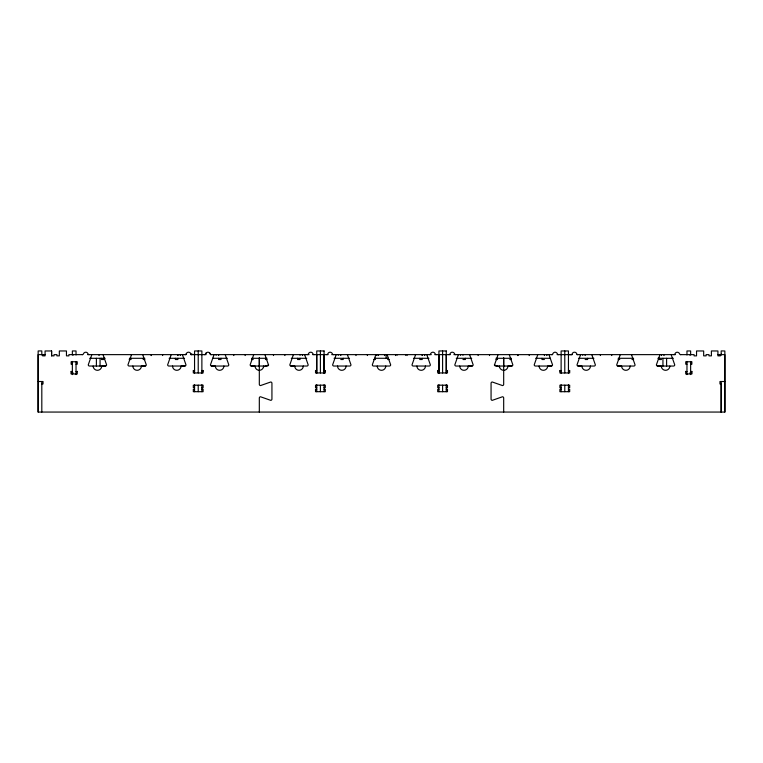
<?xml version="1.0" encoding="UTF-8"?>
<svg xmlns="http://www.w3.org/2000/svg" width="763" height="763" viewBox="0 0 763 763"><rect width="100%" height="100%" fill="white"/><g stroke="black" fill="none" stroke-linecap="round" stroke-linejoin="round"><path stroke-width="1.14" d="M717.926 354.642L724.85 354.633L724.85 412.058L38.15 412.058L38.15 354.633L45.074 354.642M177.855 355.548L177.855 354.633L177.855 355.243M218.58 355.548L218.58 354.633L218.58 355.243M259.315 366.631L259.315 357.904L259.315 384.361A1.221 1.221 0 0 0 260.536 385.563L270.712 382.005A1.221 1.221 0 0 1 271.933 383.226L271.933 399.106A1.221 1.221 0 0 1 270.712 400.337L260.536 396.77A1.221 1.221 0 0 0 259.315 397.99L259.315 412.058M316.74 372.954L316.74 354.633M324.075 372.954L324.075 354.633M422.225 355.548L422.225 354.633L422.225 355.243M438.925 372.954L438.925 354.633M446.26 372.954L446.26 354.633M503.685 412.058L503.685 397.99A1.221 1.221 0 0 0 502.464 396.77L492.288 400.337A1.221 1.221 0 0 1 491.067 399.106L491.067 383.226A1.221 1.221 0 0 1 492.288 382.005L502.464 385.563A1.221 1.221 0 0 0 503.685 384.361L503.685 357.904L503.685 366.641M721.188 381.51L721.188 412.058L721.188 383.951L719.967 383.951L719.967 381.51L724.85 381.51M721.188 354.833L721.188 350.923L724.85 350.99L724.85 412.058M186.038 354.156L186.563 353.174A2.442 2.442 0 0 1 190.483 353.174L190.998 354.156M205.438 354.137L205.953 353.174M263.588 366.784L268.681 365M568.445 354.633L571.392 354.576M105.599 366.011L101.708 366.03A4.273 4.273 0 0 1 97.435 370.313A4.273 4.273 0 0 1 93.153 366.03M145.285 366.011L141.403 366.03A4.273 4.273 0 0 1 137.121 370.313A4.273 4.273 0 0 1 132.848 366.03M184.98 366.011L181.089 366.03A4.273 4.273 0 0 1 176.816 370.313A4.273 4.273 0 0 1 172.533 366.03M472.163 366.011L468.272 366.03A4.273 4.273 0 0 1 463.999 370.313A4.273 4.273 0 0 1 459.717 366.03M511.849 366.03L507.967 366.049A4.273 4.273 0 0 1 503.685 370.313A4.273 4.273 0 0 1 499.412 366.03M551.544 366.03L547.653 366.049A4.273 4.273 0 0 1 543.38 370.313A4.273 4.273 0 0 1 539.107 366.03M82.547 354.633L68.899 354.633L68.899 355.863L66.457 355.854L66.457 350.961L59.333 350.961L59.333 355.863L56.882 355.854L56.882 354.633L54.03 354.642L54.03 355.863L51.588 355.863L51.607 350.961L45.074 350.961L45.074 355.854L42.633 355.854L42.633 354.633M87.64 354.633L186.077 354.633M190.655 354.633L206.134 354.633M210.359 354.633L309.11 354.633M312.677 354.633L328.128 354.633M331.695 354.633L431.305 354.633M434.757 354.633L450.323 354.633M453.89 354.633L552.641 354.633M557.057 354.633L572.345 354.633M576.923 354.633L675.36 354.633M680.453 354.633L694.101 354.642L694.101 355.863L696.543 355.863L696.543 350.961L703.667 350.98L703.667 355.863L706.118 355.863L706.118 354.633L708.97 354.642L708.97 355.863L711.412 355.863L711.393 350.961L717.926 350.98L717.926 355.854L720.367 355.854L720.367 354.633M73.277 354.976L72.361 354.976L72.361 350.961L76.033 350.961L76.033 354.976M689.723 354.976L690.639 354.976L690.639 350.961L686.967 350.961L686.967 354.976M89.681 358.295L105.141 358.295M129.386 358.295L144.856 358.295M169.1 358.295L184.551 358.295M212.667 358.295L227.336 358.295M251.58 358.295L267.04 358.295M291.285 358.295L306.736 358.295M334.07 358.295L349.53 358.295M374.738 358.295L388.338 358.295M413.479 358.295L428.93 358.295M456.264 358.295L471.715 358.295M495.96 358.295L511.42 358.295M535.664 358.295L550.333 358.295M578.449 358.295L593.9 358.295M618.144 358.295L633.614 358.295M657.859 358.295L673.319 358.295M129.185 359.516L131.017 359.516L131.017 358.295M144.865 359.516L143.234 359.516L143.234 358.295M251.571 359.516L253.202 359.516M265.419 359.516L267.05 359.516M340.775 359.516L343.216 359.516L343.216 358.295M373.555 359.516L375.386 359.516L375.386 358.295M387.614 359.516L389.235 359.516M462.96 359.516L465.401 359.516L465.401 358.295M495.95 359.516L497.581 359.516M509.798 359.516L511.429 359.516M544.42 359.516L541.978 359.516L541.978 358.295M585.145 359.516L587.596 359.516L587.596 358.295M618.135 359.516L619.766 359.516M631.983 359.516L633.614 359.516M661.511 359.516L659.07 359.516L659.07 358.295M72.361 364.199L71.14 364.199L71.14 361.757L77.254 361.757L77.254 364.199L76.033 364.199M686.967 364.199L685.746 364.199L685.746 361.757L691.86 361.757L691.86 364.199L690.639 364.199M194.555 370.532L193.325 370.513L193.325 372.973L203.101 372.954L203.101 370.513L201.88 370.513M561.12 370.532L559.899 370.513L559.899 372.973L569.675 372.954L569.675 370.513L568.445 370.513M193.325 370.923L194.555 370.923M201.88 370.923L203.101 370.923M315.52 370.923L316.74 370.923L316.74 373.26M325.296 370.923L324.075 370.923L324.075 373.26M437.704 370.923L438.925 370.923L438.925 373.26M447.48 370.923L446.26 370.923L446.26 373.26M559.899 370.923L561.12 370.923M568.445 370.923L569.675 370.923M71.14 371.533L72.361 371.533M76.033 371.533L77.254 371.533M685.746 371.533L686.967 371.533M690.639 371.533L691.86 371.533M71.14 372.973L73.181 372.973M689.819 372.973L691.86 372.973M38.15 381.51L43.033 381.51L43.033 383.951L41.812 383.951M194.555 387.623L193.325 387.623L193.325 385.181L203.101 385.191L203.101 387.633L201.88 387.633M316.74 387.623L315.52 387.623L315.52 385.181L325.296 385.181L325.296 387.623L324.075 387.623M438.925 387.623L437.704 387.623L437.704 385.181L447.48 385.181L447.48 387.623L446.26 387.623M561.12 387.633L559.899 387.633L559.899 385.191L569.675 385.181L569.675 387.623L568.445 387.623M194.555 389.254L193.325 389.254L193.325 391.696L203.101 391.696L203.101 389.254L201.88 389.254M316.74 389.254L315.52 389.254L315.52 391.696L325.296 391.696L325.296 389.254L324.075 389.254M438.925 389.254L437.704 389.254L437.704 391.696L447.48 391.696L447.48 389.254L446.26 389.254M561.12 389.254L559.899 389.254L559.899 391.696L569.675 391.696L569.675 389.254L568.445 389.254M657.401 366.011L661.292 366.03A4.273 4.273 0 0 0 665.565 370.313A4.273 4.273 0 0 0 669.847 366.03M617.715 366.011L621.597 366.03A4.273 4.273 0 0 0 625.879 370.313A4.273 4.273 0 0 0 630.152 366.03M578.02 366.011L581.911 366.03A4.273 4.273 0 0 0 586.184 370.313A4.273 4.273 0 0 0 590.467 366.03M290.837 366.011L294.728 366.03A4.273 4.273 0 0 0 299.001 370.313A4.273 4.273 0 0 0 303.283 366.03M251.151 366.03L255.033 366.049A4.273 4.273 0 0 0 259.315 370.313A4.273 4.273 0 0 0 263.588 366.03M211.456 366.03L215.347 366.049A4.273 4.273 0 0 0 219.62 370.313A4.273 4.273 0 0 0 223.893 366.03M194.555 354.633L190.998 354.137A1.221 1.221 0 0 0 191.971 354.633L191.265 354.423M494.319 365L499.412 366.784M209.873 353.174L210.388 354.137M721.188 354.137L721.188 354.976M691.86 371.343L691.86 373.975L685.746 373.975L685.746 371.343M690.639 361.452L690.639 374.585M686.967 361.452L686.967 374.585M666.604 358.295L666.604 366.135M663.963 354.633L663.963 355.548M662.942 358.295L662.942 366.135M661.511 354.633L661.511 355.548M611.707 354.633L611.754 355.548M600.357 354.633L600.357 355.548M585.145 354.633L585.145 355.548M582.703 354.633L582.703 355.243M568.445 373.26L568.445 350.961L561.12 350.961L561.12 373.26M568.445 384.714L568.445 391.696M564.782 350.961L564.782 372.954M564.782 385.181L564.782 391.696M561.12 384.714L561.12 391.696M546.861 354.633L546.861 355.548M544.42 354.633L544.42 355.548M529.207 354.633L529.207 355.548M517.867 354.633L517.867 355.548M517.81 354.633L517.81 355.548M489.512 354.633L489.512 355.548M478.172 354.633L478.124 355.548M462.96 354.633L462.96 355.243M460.518 354.633L460.518 355.243M446.26 384.714L446.26 391.696M442.597 350.961L442.597 372.954M442.597 385.181L442.597 391.696M438.925 384.714L438.925 391.696M424.676 354.633L424.676 355.548M422.225 358.295L422.225 359.516L419.784 359.516L419.784 358.295M407.022 354.633L407.022 355.548M405.62 354.633L405.62 355.243M397.065 354.633L397.065 355.243M395.673 354.633L395.625 355.548M386.107 354.633L386.107 358.295M384.533 354.633L384.533 355.548M378.467 354.633L378.467 355.548M376.893 354.633L376.893 355.548M367.327 354.633L367.375 355.548M355.987 354.633L355.987 355.548M340.775 354.633L340.775 355.548M338.324 354.633L338.324 355.243M324.075 384.714L324.075 391.696M320.403 350.961L320.403 372.954M320.403 385.181L320.403 391.696M316.74 384.714L316.74 391.696M302.482 354.633L302.482 355.548M300.04 354.633L300.04 355.243M300.04 358.295L300.04 359.516L297.599 359.516L297.599 358.295M284.828 354.633L284.876 355.548M273.488 354.633L273.488 355.548M245.19 354.633L245.133 355.548M233.793 354.633L233.793 355.548M221.022 358.295L221.022 359.516L218.58 359.516L218.58 358.295M216.139 354.633L216.139 355.243M201.88 373.26L201.88 350.961L194.555 350.961L194.555 373.26M201.88 384.714L201.88 391.696M198.218 350.961L198.218 372.954M198.218 385.181L198.218 391.696M194.555 384.714L194.555 391.696M180.297 354.633L180.297 355.548M177.855 358.295L177.855 359.516L175.404 359.516L175.404 358.295M162.643 354.633L162.643 355.548M103.93 358.295L103.93 359.516L101.489 359.516L101.489 358.295M100.058 358.295L100.058 366.135M99.037 354.633L99.037 355.548M96.396 358.295L96.396 366.135M77.254 371.343L77.254 373.975L71.14 373.975L71.14 371.343M76.033 361.452L76.033 374.585M72.361 361.452L72.361 374.585M51.588 350.98L51.588 355.863M41.812 354.976L41.812 350.923L38.15 350.961L38.15 412.058M41.812 381.51L41.812 412.058M448.835 354.633A1.221 1.221 0 0 0 449.989 353.813A2.442 2.442 0 0 1 454.595 353.813A1.221 1.221 0 0 0 455.749 354.633M498.02 354.633A1.221 1.221 0 0 1 497.962 354.976L494.529 364.809A1.221 1.221 0 0 0 495.75 366.03L511.63 366.049A1.221 1.221 0 0 0 512.85 364.828L509.407 354.976A1.221 1.221 0 0 1 509.36 354.633M469.665 354.633A1.221 1.221 0 0 0 469.722 354.976L473.165 364.809A1.221 1.221 0 0 1 471.944 366.03L456.055 366.03A1.221 1.221 0 0 1 454.834 364.809L458.277 354.976A1.221 1.221 0 0 0 458.325 354.633M314.165 354.633A1.221 1.221 0 0 1 313.011 353.813A2.442 2.442 0 0 0 308.405 353.813A1.221 1.221 0 0 1 307.251 354.633M264.98 354.633A1.221 1.221 0 0 0 265.038 354.976L268.471 364.809A1.221 1.221 0 0 1 267.25 366.03L251.37 366.03A1.221 1.221 0 0 1 250.15 364.828L253.593 354.976A1.221 1.221 0 0 0 253.64 354.633M293.335 354.633A1.221 1.221 0 0 1 293.278 354.976L289.835 364.809A1.221 1.221 0 0 0 291.056 366.03L306.945 366.03A1.221 1.221 0 0 0 308.166 364.809L304.723 354.976A1.221 1.221 0 0 1 304.675 354.633M429.435 354.633A1.221 1.221 0 0 0 430.59 353.813A2.442 2.442 0 0 1 435.196 353.813A1.221 1.221 0 0 0 436.35 354.633M426.86 354.633A1.221 1.221 0 0 0 426.918 354.976L430.351 364.809A1.221 1.221 0 0 1 429.13 366.03L413.25 366.03A1.221 1.221 0 0 1 412.03 364.809L415.473 354.976A1.221 1.221 0 0 0 415.52 354.633M425.468 366.03A4.273 4.273 0 0 1 421.195 370.313A4.273 4.273 0 0 1 416.913 366.03M387.175 354.633A1.221 1.221 0 0 0 387.222 354.976L390.666 364.809A1.221 1.221 0 0 1 389.445 366.03L373.555 366.03A1.221 1.221 0 0 1 372.334 364.809L375.777 354.976A1.221 1.221 0 0 0 375.825 354.633M347.48 354.633A1.221 1.221 0 0 0 347.527 354.976L350.97 364.809A1.221 1.221 0 0 1 349.75 366.03L333.87 366.03A1.221 1.221 0 0 1 332.649 364.809L336.082 354.976A1.221 1.221 0 0 0 336.14 354.633M333.565 354.633A1.221 1.221 0 0 1 332.41 353.813A2.442 2.442 0 0 0 327.804 353.813A1.221 1.221 0 0 1 326.65 354.633M346.087 366.03A4.273 4.273 0 0 1 341.805 370.313A4.273 4.273 0 0 1 337.532 366.03M385.773 366.03A4.273 4.273 0 0 1 381.5 370.313A4.273 4.273 0 0 1 377.227 366.03M204.455 354.642A1.221 1.221 0 0 0 205.609 353.832A2.442 2.442 0 0 1 210.216 353.832A1.221 1.221 0 0 0 211.37 354.633M213.945 354.642A1.221 1.221 0 0 1 213.898 354.995L210.454 364.828A1.221 1.221 0 0 0 211.675 366.049L227.565 366.049A1.221 1.221 0 0 0 228.786 364.809L225.343 354.976A1.221 1.221 0 0 1 225.295 354.633M182.481 354.642A1.221 1.221 0 0 0 182.538 354.995L185.981 364.828A1.221 1.221 0 0 1 184.76 366.03L168.871 366.03A1.221 1.221 0 0 1 167.65 364.809L171.093 354.976A1.221 1.221 0 0 0 171.141 354.642M186.038 354.137A1.221 1.221 0 0 1 185.066 354.633M142.795 354.642A1.221 1.221 0 0 0 142.843 354.995L146.286 364.828A1.221 1.221 0 0 1 145.065 366.03L129.176 366.03A1.221 1.221 0 0 1 127.955 364.828L131.398 354.976A1.221 1.221 0 0 0 131.455 354.642M103.1 354.633A1.221 1.221 0 0 0 103.158 354.976L106.601 364.828A1.221 1.221 0 0 1 105.37 366.03L89.49 366.03A1.221 1.221 0 0 1 88.27 364.828L91.713 354.976A1.221 1.221 0 0 0 91.76 354.633M82.27 354.642A1.221 1.221 0 0 0 83.425 353.832A2.442 2.442 0 0 1 88.031 353.813A1.221 1.221 0 0 0 89.185 354.642M577.934 354.633A1.221 1.221 0 0 1 576.79 353.813A2.442 2.442 0 0 0 572.174 353.813A1.221 1.221 0 0 1 571.029 354.633M580.519 354.633A1.221 1.221 0 0 1 580.462 354.976L577.019 364.828A1.221 1.221 0 0 0 578.24 366.03L594.129 366.049A1.221 1.221 0 0 0 595.35 364.809L591.907 354.976A1.221 1.221 0 0 1 591.859 354.633M620.205 354.633A1.221 1.221 0 0 1 620.157 354.976L616.714 364.828A1.221 1.221 0 0 0 617.935 366.03L633.824 366.049A1.221 1.221 0 0 0 635.045 364.828L631.602 354.976A1.221 1.221 0 0 1 631.545 354.642M659.9 354.642A1.221 1.221 0 0 1 659.842 354.995L656.399 364.828A1.221 1.221 0 0 0 657.63 366.049L673.51 366.049A1.221 1.221 0 0 0 674.73 364.809L671.287 354.976A1.221 1.221 0 0 1 671.24 354.642M680.73 354.642A1.221 1.221 0 0 1 679.575 353.832A2.442 2.442 0 0 0 674.969 353.832A1.221 1.221 0 0 1 673.815 354.633M558.545 354.642A1.221 1.221 0 0 1 557.391 353.832A2.442 2.442 0 0 0 552.784 353.813A1.221 1.221 0 0 1 551.63 354.633M549.055 354.633A1.221 1.221 0 0 0 549.102 354.976L552.546 364.828A1.221 1.221 0 0 1 551.325 366.049L535.435 366.03A1.221 1.221 0 0 1 534.214 364.828L537.657 354.976A1.221 1.221 0 0 0 537.705 354.642M324.075 350.961L316.74 350.961L316.74 370.513L315.52 370.513L315.52 372.954L325.296 372.954L325.296 370.513L324.075 370.513L324.075 350.961M446.26 350.961L438.925 350.961L438.925 370.513L437.704 370.513L437.704 372.954L447.48 372.954L447.48 370.513L446.26 370.513L446.26 350.961M151.293 355.548L151.293 354.633L151.246 355.548"/></g></svg>
